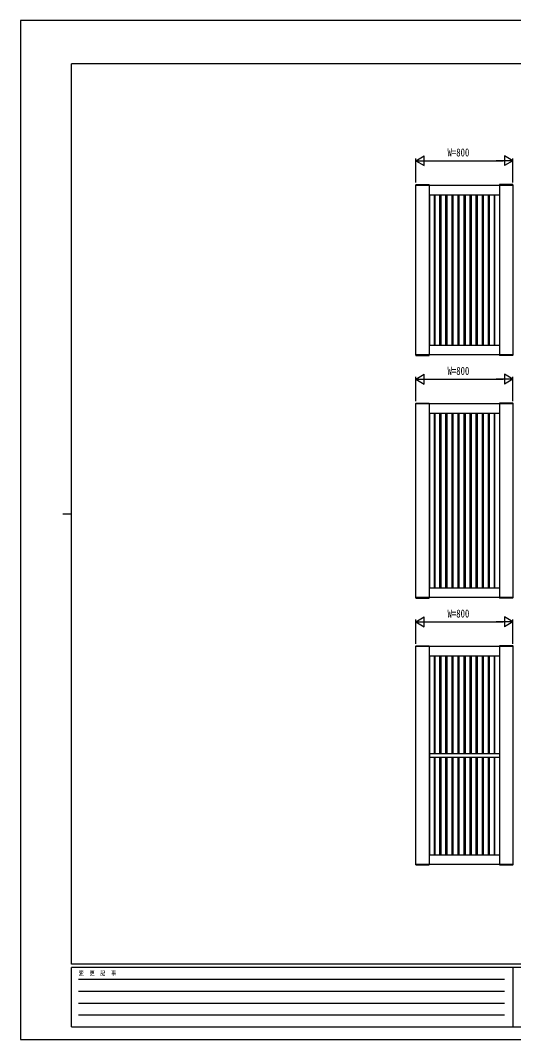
# Model space of a CAD drawing. Units: millimetres on the paper. Extents: x -297 to 297, y -210 to 210.
# Drawn here: x -297 to -93.7, y -210 to 210 of the extents above; entities that cross this region are included whole.
import ezdxf
from ezdxf.enums import TextEntityAlignment as Align

# ---------------------------------------------------------------- set-up
doc = ezdxf.new("R2010")
doc.units = ezdxf.units.MM
for name, color, linetype in [('0-2_YKK_A1', 4, 'Continuous'), ('0-3_YKK_D', 6, 'Continuous'), ('0-4_YKK_ZWAK', 7, 'Continuous')]:
    doc.layers.add(name, color=color, linetype=linetype)
doc.styles.add('ＭＳ ゴシック', font='')
doc.styles.get('ＭＳ ゴシック').set_extended_font_data('MS Gothic')

msp = doc.modelspace()

# ---------------------------------------------------------------- linework, layer by layer
at = {"layer": '0-2_YKK_A1'}
for p, q in [((-134.017, 142.278), (-134.024, 142.15)), ((-134.024, 142.15), (-128.474, 142.15)), ((-133.967, 142.325), (-128.53, 142.325)), ((-128.499, 142.15), (-128.499, 72.15)), ((-128.48, 142.278), (-128.474, 142.15)), ((-99.517, 142.278), (-99.524, 142.15)), ((-93.974, 142.15), (-99.524, 142.15)), ((-99.499, 142.15), (-99.499, 72.15)), ((-94.03, 142.325), (-99.467, 142.325)), ((-93.98, 142.278), (-93.974, 142.15)), ((-128.499, 138.15), (-99.499, 138.15)), ((-128.499, 137.71), (-128.459, 137.71)), ((-128.459, 138.15), (-128.459, 76.15)), ((-126.459, 138.15), (-126.459, 76.15)), ((-126.459, 137.71), (-126.249, 137.71)), ((-126.249, 138.15), (-126.249, 76.15)), ((-124.249, 138.15), (-124.249, 76.15)), ((-124.249, 137.71), (-123.749, 137.71)), ((-123.749, 138.15), (-123.749, 76.15)), ((-121.749, 138.15), (-121.749, 76.15)), ((-121.749, 137.71), (-121.249, 137.71)), ((-121.249, 138.15), (-121.249, 76.15)), ((-119.249, 138.15), (-119.249, 76.15)), ((-119.249, 137.71), (-118.749, 137.71)), ((-118.749, 138.15), (-118.749, 76.15)), ((-116.749, 138.15), (-116.749, 76.15)), ((-116.749, 137.71), (-116.249, 137.71)), ((-116.249, 138.15), (-116.249, 76.15)), ((-114.249, 138.15), (-114.249, 76.15)), ((-114.249, 137.71), (-113.749, 137.71)), ((-113.749, 138.15), (-113.749, 76.15)), ((-111.749, 138.15), (-111.749, 76.15)), ((-111.749, 137.71), (-111.249, 137.71)), ((-111.249, 138.15), (-111.249, 76.15)), ((-109.249, 138.15), (-109.249, 76.15)), ((-109.249, 137.71), (-108.749, 137.71)), ((-108.749, 138.15), (-108.749, 76.15)), ((-106.749, 138.15), (-106.749, 76.15)), ((-106.749, 137.71), (-106.249, 137.71)), ((-106.249, 138.15), (-106.249, 76.15)), ((-104.249, 138.15), (-104.249, 76.15)), ((-104.249, 137.71), (-103.749, 137.71)), ((-103.749, 138.15), (-103.749, 76.15)), ((-101.749, 138.15), (-101.749, 76.15)), ((-101.749, 137.71), (-101.539, 137.71)), ((-101.539, 138.15), (-101.539, 76.15)), ((-99.539, 138.15), (-99.539, 76.15)), ((-99.539, 137.71), (-99.499, 137.71)), ((-128.499, 76.59), (-128.459, 76.59)), ((-128.499, 76.15), (-99.499, 76.15)), ((-126.459, 76.59), (-126.249, 76.59)), ((-124.249, 76.59), (-123.749, 76.59)), ((-121.749, 76.59), (-121.249, 76.59)), ((-119.249, 76.59), (-118.749, 76.59)), ((-116.749, 76.59), (-116.249, 76.59)), ((-114.249, 76.59), (-113.749, 76.59)), ((-111.749, 76.59), (-111.249, 76.59)), ((-109.249, 76.59), (-108.749, 76.59)), ((-106.749, 76.59), (-106.249, 76.59)), ((-104.249, 76.59), (-103.749, 76.59)), ((-101.749, 76.59), (-101.539, 76.59)), ((-99.539, 76.59), (-99.499, 76.59)), ((-134.024, 72.15), (-128.474, 72.15)), ((-134.017, 72.022), (-134.024, 72.15)), ((-133.967, 71.975), (-128.53, 71.975)), ((-128.48, 72.022), (-128.474, 72.15)), ((-93.974, 72.15), (-99.524, 72.15)), ((-99.517, 72.022), (-99.524, 72.15)), ((-94.03, 71.975), (-99.467, 71.975)), ((-93.98, 72.022), (-93.974, 72.15)), ((-134.017, 52.278), (-134.024, 52.15)), ((-134.024, 52.15), (-128.474, 52.15)), ((-133.967, 52.325), (-128.53, 52.325)), ((-128.499, 52.15), (-128.499, -27.85)), ((-128.48, 52.278), (-128.474, 52.15)), ((-99.517, 52.278), (-99.524, 52.15)), ((-93.974, 52.15), (-99.524, 52.15)), ((-99.499, 52.15), (-99.499, -27.85)), ((-94.03, 52.325), (-99.467, 52.325)), ((-93.98, 52.278), (-93.974, 52.15)), ((-128.499, 48.15), (-99.499, 48.15)), ((-128.499, 47.71), (-128.459, 47.71)), ((-128.459, 48.15), (-128.459, -23.85)), ((-126.459, 48.15), (-126.459, -23.85)), ((-126.459, 47.71), (-126.249, 47.71)), ((-126.249, 48.15), (-126.249, -23.85)), ((-124.249, 48.15), (-124.249, -23.85)), ((-124.249, 47.71), (-123.749, 47.71)), ((-123.749, 48.15), (-123.749, -23.85)), ((-121.749, 48.15), (-121.749, -23.85)), ((-121.749, 47.71), (-121.249, 47.71)), ((-121.249, 48.15), (-121.249, -23.85)), ((-119.249, 48.15), (-119.249, -23.85)), ((-119.249, 47.71), (-118.749, 47.71)), ((-118.749, 48.15), (-118.749, -23.85)), ((-116.749, 48.15), (-116.749, -23.85)), ((-116.749, 47.71), (-116.249, 47.71)), ((-116.249, 48.15), (-116.249, -23.85)), ((-114.249, 48.15), (-114.249, -23.85)), ((-114.249, 47.71), (-113.749, 47.71)), ((-113.749, 48.15), (-113.749, -23.85)), ((-111.749, 48.15), (-111.749, -23.85)), ((-111.749, 47.71), (-111.249, 47.71)), ((-111.249, 48.15), (-111.249, -23.85)), ((-109.249, 48.15), (-109.249, -23.85)), ((-109.249, 47.71), (-108.749, 47.71)), ((-108.749, 48.15), (-108.749, -23.85)), ((-106.749, 48.15), (-106.749, -23.85)), ((-106.749, 47.71), (-106.249, 47.71)), ((-106.249, 48.15), (-106.249, -23.85)), ((-104.249, 48.15), (-104.249, -23.85)), ((-104.249, 47.71), (-103.749, 47.71)), ((-103.749, 48.15), (-103.749, -23.85)), ((-101.749, 48.15), (-101.749, -23.85)), ((-101.749, 47.71), (-101.539, 47.71)), ((-101.539, 48.15), (-101.539, -23.85)), ((-99.539, 48.15), (-99.539, -23.85)), ((-99.539, 47.71), (-99.499, 47.71)), ((-128.499, -23.41), (-128.459, -23.41)), ((-128.499, -23.85), (-99.499, -23.85)), ((-126.459, -23.41), (-126.249, -23.41)), ((-124.249, -23.41), (-123.749, -23.41)), ((-121.749, -23.41), (-121.249, -23.41)), ((-119.249, -23.41), (-118.749, -23.41)), ((-116.749, -23.41), (-116.249, -23.41)), ((-114.249, -23.41), (-113.749, -23.41)), ((-111.749, -23.41), (-111.249, -23.41)), ((-109.249, -23.41), (-108.749, -23.41)), ((-106.749, -23.41), (-106.249, -23.41)), ((-104.249, -23.41), (-103.749, -23.41)), ((-101.749, -23.41), (-101.539, -23.41)), ((-99.539, -23.41), (-99.499, -23.41)), ((-134.024, -27.85), (-128.474, -27.85)), ((-134.017, -27.978), (-134.024, -27.85)), ((-133.967, -28.025), (-128.53, -28.025)), ((-128.48, -27.978), (-128.474, -27.85)), ((-93.974, -27.85), (-99.524, -27.85)), ((-99.517, -27.978), (-99.524, -27.85)), ((-94.03, -28.025), (-99.467, -28.025)), ((-93.98, -27.978), (-93.974, -27.85)), ((-134.017, -47.722), (-134.024, -47.85)), ((-134.024, -47.85), (-128.474, -47.85)), ((-133.967, -47.675), (-128.53, -47.675)), ((-128.499, -47.85), (-128.499, -137.85)), ((-128.48, -47.722), (-128.474, -47.85)), ((-99.517, -47.722), (-99.524, -47.85)), ((-93.974, -47.85), (-99.524, -47.85)), ((-99.499, -47.85), (-99.499, -137.85)), ((-94.03, -47.675), (-99.467, -47.675)), ((-93.98, -47.722), (-93.974, -47.85)), ((-128.499, -51.85), (-99.499, -51.85)), ((-128.499, -52.29), (-128.459, -52.29)), ((-128.459, -51.85), (-128.459, -133.85)), ((-126.459, -51.85), (-126.459, -92.075)), ((-126.459, -52.29), (-126.249, -52.29)), ((-126.249, -51.85), (-126.249, -92.075)), ((-124.249, -51.85), (-124.249, -92.075)), ((-124.249, -52.29), (-123.749, -52.29)), ((-123.749, -51.85), (-123.749, -92.075)), ((-121.749, -51.85), (-121.749, -92.075)), ((-121.749, -52.29), (-121.249, -52.29)), ((-121.249, -51.85), (-121.249, -92.075)), ((-119.249, -51.85), (-119.249, -92.075)), ((-119.249, -52.29), (-118.749, -52.29)), ((-118.749, -51.85), (-118.749, -92.075)), ((-116.749, -51.85), (-116.749, -92.075)), ((-116.749, -52.29), (-116.249, -52.29)), ((-116.249, -51.85), (-116.249, -92.075)), ((-114.249, -51.85), (-114.249, -92.075)), ((-114.249, -52.29), (-113.749, -52.29)), ((-113.749, -51.85), (-113.749, -92.075)), ((-111.749, -51.85), (-111.749, -92.075)), ((-111.749, -52.29), (-111.249, -52.29)), ((-111.249, -51.85), (-111.249, -92.075)), ((-109.249, -51.85), (-109.249, -92.075)), ((-109.249, -52.29), (-108.749, -52.29)), ((-108.749, -51.85), (-108.749, -92.075)), ((-106.749, -51.85), (-106.749, -92.075)), ((-106.749, -52.29), (-106.249, -52.29)), ((-106.249, -51.85), (-106.249, -92.075)), ((-104.249, -51.85), (-104.249, -92.075)), ((-104.249, -52.29), (-103.749, -52.29)), ((-103.749, -51.85), (-103.749, -92.075)), ((-101.749, -51.85), (-101.749, -92.075)), ((-101.749, -52.29), (-101.539, -52.29)), ((-101.539, -51.85), (-101.539, -92.075)), ((-99.539, -51.85), (-99.539, -133.85)), ((-99.539, -52.29), (-99.499, -52.29)), ((-128.499, -91.635), (-128.459, -91.635)), ((-128.499, -92.075), (-99.499, -92.075)), ((-126.459, -91.635), (-126.249, -91.635)), ((-124.249, -91.635), (-123.749, -91.635)), ((-121.749, -91.635), (-121.249, -91.635)), ((-119.249, -91.635), (-118.749, -91.635)), ((-116.749, -91.635), (-116.249, -91.635)), ((-114.249, -91.635), (-113.749, -91.635)), ((-111.749, -91.635), (-111.249, -91.635)), ((-109.249, -91.635), (-108.749, -91.635)), ((-106.749, -91.635), (-106.249, -91.635)), ((-104.249, -91.635), (-103.749, -91.635)), ((-101.749, -91.635), (-101.539, -91.635)), ((-99.539, -91.635), (-99.499, -91.635)), ((-128.499, -93.625), (-99.499, -93.625)), ((-128.499, -94.065), (-128.459, -94.065)), ((-126.459, -93.625), (-126.459, -133.85)), ((-126.459, -94.065), (-126.249, -94.065)), ((-126.249, -93.625), (-126.249, -133.85)), ((-124.249, -93.625), (-124.249, -133.85)), ((-124.249, -94.065), (-123.749, -94.065)), ((-123.749, -93.625), (-123.749, -133.85)), ((-121.749, -93.625), (-121.749, -133.85)), ((-121.749, -94.065), (-121.249, -94.065)), ((-121.249, -93.625), (-121.249, -133.85)), ((-119.249, -93.625), (-119.249, -133.85)), ((-119.249, -94.065), (-118.749, -94.065)), ((-118.749, -93.625), (-118.749, -133.85)), ((-116.749, -93.625), (-116.749, -133.85)), ((-116.749, -94.065), (-116.249, -94.065)), ((-116.249, -93.625), (-116.249, -133.85)), ((-114.249, -93.625), (-114.249, -133.85)), ((-114.249, -94.065), (-113.749, -94.065)), ((-113.749, -93.625), (-113.749, -133.85)), ((-111.749, -93.625), (-111.749, -133.85)), ((-111.749, -94.065), (-111.249, -94.065)), ((-111.249, -93.625), (-111.249, -133.85)), ((-109.249, -93.625), (-109.249, -133.85)), ((-109.249, -94.065), (-108.749, -94.065)), ((-108.749, -93.625), (-108.749, -133.85)), ((-106.749, -93.625), (-106.749, -133.85)), ((-106.749, -94.065), (-106.249, -94.065)), ((-106.249, -93.625), (-106.249, -133.85)), ((-104.249, -93.625), (-104.249, -133.85)), ((-104.249, -94.065), (-103.749, -94.065)), ((-103.749, -93.625), (-103.749, -133.85)), ((-101.749, -93.625), (-101.749, -133.85)), ((-101.749, -94.065), (-101.539, -94.065)), ((-101.539, -93.625), (-101.539, -133.85)), ((-99.539, -94.065), (-99.499, -94.065)), ((-128.499, -133.41), (-128.459, -133.41)), ((-128.499, -133.85), (-99.499, -133.85)), ((-126.459, -133.41), (-126.249, -133.41)), ((-124.249, -133.41), (-123.749, -133.41)), ((-121.749, -133.41), (-121.249, -133.41)), ((-119.249, -133.41), (-118.749, -133.41)), ((-116.749, -133.41), (-116.249, -133.41)), ((-114.249, -133.41), (-113.749, -133.41)), ((-111.749, -133.41), (-111.249, -133.41)), ((-109.249, -133.41), (-108.749, -133.41)), ((-106.749, -133.41), (-106.249, -133.41)), ((-104.249, -133.41), (-103.749, -133.41)), ((-101.749, -133.41), (-101.539, -133.41)), ((-99.539, -133.41), (-99.499, -133.41)), ((-134.024, -137.85), (-128.474, -137.85)), ((-134.017, -137.978), (-134.024, -137.85)), ((-133.967, -138.025), (-128.53, -138.025)), ((-128.48, -137.978), (-128.474, -137.85)), ((-99.524, -137.85), (-93.974, -137.85)), ((-99.517, -137.978), (-99.524, -137.85)), ((-99.467, -138.025), (-94.03, -138.025)), ((-93.98, -137.978), (-93.974, -137.85))]:
    msp.add_line(p, q, dxfattribs=at)
for points in [[(-133.999, 142.15), (-93.999, 142.15), (-93.999, 72.15), (-133.999, 72.15)], [(-133.999, 52.15), (-93.999, 52.15), (-93.999, -27.85), (-133.999, -27.85)], [(-133.999, -47.85), (-93.999, -47.85), (-93.999, -137.85), (-133.999, -137.85)]]:
    msp.add_lwpolyline(points, close=True, dxfattribs=at)
for centre, start, end in [((-133.967, 142.275), 90, 177), ((-128.53, 142.275), 3, 90), ((-99.467, 142.275), 90, 177), ((-94.03, 142.275), 3, 90), ((-133.967, 72.025), 183, 270), ((-128.53, 72.025), 270, 357), ((-99.467, 72.025), 183, 270), ((-94.03, 72.025), 270, 357), ((-133.967, 52.275), 90, 177), ((-128.53, 52.275), 3, 90), ((-99.467, 52.275), 90, 177), ((-94.03, 52.275), 3, 90), ((-133.967, -27.975), 183, 270), ((-128.53, -27.975), 270, 357), ((-99.467, -27.975), 183, 270), ((-94.03, -27.975), 270, 357), ((-133.967, -47.725), 90, 177), ((-128.53, -47.725), 3, 90), ((-99.467, -47.725), 90, 177), ((-94.03, -47.725), 3, 90), ((-133.967, -137.975), 183, 270), ((-128.53, -137.975), 270, 357), ((-99.467, -137.975), 183, 270), ((-94.03, -137.975), 270, 357)]:
    msp.add_arc(centre, 0.05, start, end, dxfattribs=at)
at = {"layer": '0-3_YKK_D'}
for p, q in [((-133.999, 152.15), (-130.535, 154.15)), ((-133.999, 143.15), (-133.999, 153.15)), ((-133.999, 152.15), (-130.535, 150.15)), ((-133.999, 152.15), (-127.07, 152.15)), ((-130.535, 150.15), (-130.535, 154.15)), ((-129.999, 152.15), (-97.999, 152.15)), ((-93.999, 152.15), (-100.927, 152.15)), ((-93.999, 152.15), (-97.463, 154.15)), ((-97.463, 154.15), (-97.463, 150.15)), ((-93.999, 152.15), (-97.463, 150.15)), ((-93.999, 143.15), (-93.999, 153.15)), ((-133.999, 62.15), (-130.535, 64.15)), ((-133.999, 53.15), (-133.999, 63.15)), ((-130.535, 60.15), (-130.535, 64.15)), ((-93.999, 62.15), (-97.463, 64.15)), ((-97.463, 64.15), (-97.463, 60.15)), ((-93.999, 53.15), (-93.999, 63.15)), ((-133.999, 62.15), (-130.535, 60.15)), ((-133.999, 62.15), (-127.07, 62.15)), ((-129.999, 62.15), (-97.999, 62.15)), ((-93.999, 62.15), (-100.927, 62.15)), ((-93.999, 62.15), (-97.463, 60.15)), ((-133.999, -37.85), (-130.535, -35.85)), ((-133.999, -46.85), (-133.999, -36.85)), ((-130.535, -39.85), (-130.535, -35.85)), ((-93.999, -37.85), (-97.463, -35.85)), ((-97.463, -35.85), (-97.463, -39.85)), ((-93.999, -46.85), (-93.999, -36.85)), ((-133.999, -37.85), (-130.535, -39.85)), ((-133.999, -37.85), (-127.07, -37.85)), ((-129.999, -37.85), (-97.999, -37.85)), ((-93.999, -37.85), (-100.927, -37.85)), ((-93.999, -37.85), (-97.463, -39.85))]:
    msp.add_line(p, q, dxfattribs=at)
at = {"layer": '0-4_YKK_ZWAK'}
for p, q in [((270.001, 192.15), (-275.999, 192.15)), ((-275.999, -178.85), (-275.999, 192.15)), ((-279.499, 6.65), (-275.999, 6.65)), ((270.001, -178.85), (-275.999, -178.85)), ((-93.999, -180.25), (-275.999, -180.25)), ((-275.999, -204.75), (-275.999, -180.25)), ((-93.999, -180.25), (-93.999, -204.75)), ((-2.999, -180.25), (-93.999, -180.25)), ((-273.024, -185.15), (-97.499, -185.15)), ((-273.024, -190.05), (-97.499, -190.05)), ((-273.024, -194.95), (-97.499, -194.95)), ((-273.024, -199.85), (-97.499, -199.85)), ((-275.999, -204.75), (-93.999, -204.75)), ((-93.999, -204.75), (-2.999, -204.75))]:
    msp.add_line(p, q, dxfattribs=at)
msp.add_lwpolyline([(-297, -210), (297, -210), (297, 210), (-297, 210)], close=True, dxfattribs=at)

# ---------------------------------------------------------------- texts
at = {"layer": '0-3_YKK_D', "style": 'ＭＳ ゴシック', "width": 0.8}
for p in [(-120.959, 152.95), (-120.959, 62.95), (-120.959, -37.05)]:
    msp.add_text('W=800', height=3.299, dxfattribs=at).set_placement(p, align=Align.BOTTOM_LEFT)
at = {"layer": '0-4_YKK_ZWAK', "style": 'ＭＳ ゴシック', "width": 0.8}
msp.add_text('変  更  記  事', height=1.833, dxfattribs=at).set_placement((-272.942, -184.1), align=Align.BOTTOM_LEFT)

doc.saveas('drawing.dxf')
